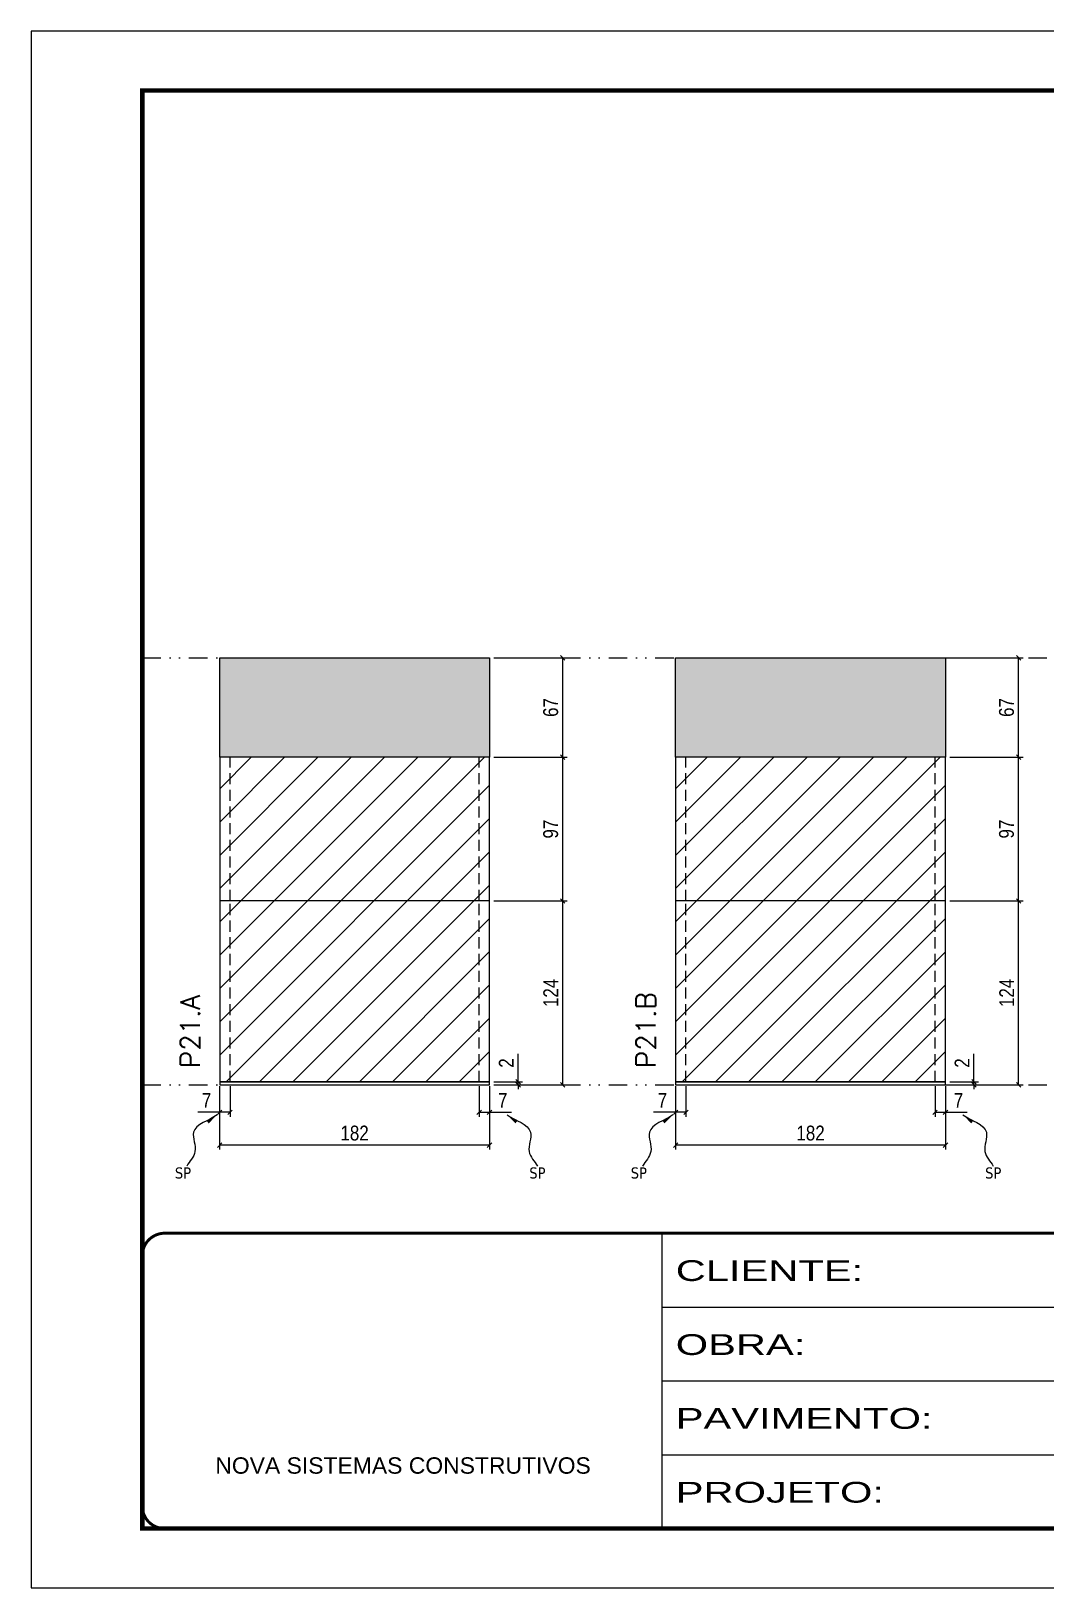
# Model space of a CAD drawing. Extents: x 14400 to 20667, y -21631 to 6985.
# Drawn here: x 16012 to 16696, y 2489 to 3539 of the extents above; entities that cross this region are included whole.
import ezdxf

# ---------------------------------------------------------------- set-up
doc = ezdxf.new("R2010")
doc.units = 0
for name, pattern in [('CONTINUO', [0]), ('DASHED', [0.75, 0.5, -0.25]), ('DIVIDE2', [0.625, 0.25, -0.125, 0, -0.125, 0, -0.125]), ('HIDDEN', [0.375, 0.25, -0.125])]:
    doc.linetypes.add(name, pattern=pattern)
for name, color, linetype in [('COTA', 241, 'Continuous'), ('Nível', 160, 'Continuous'), ('Painéis', 200, 'Continuous'), ('SARR_2.2x7', 40, 'Continuous'), ('texto', 7, 'Continuous')]:
    doc.layers.add(name, color=color, linetype=linetype)
for name, color, linetype, lineweight in [('Folhas', 255, 'Continuous', 9), ('Hachura', 251, 'Continuous', 9), ('SARRAFO DE PRESSAO', 251, 'DASHED', 9), ('Texto Seção', 7, 'Continuous', 15)]:
    doc.layers.add(name, color=color, linetype=linetype, lineweight=lineweight)
doc.styles.add('ARIAL', font='arial.ttf')
doc.styles.add('COTA TECNICA', font='techl___.ttf', dxfattribs={"height": 10})
doc.styles.add('COTA TECNICA-50', font='techl___.ttf', dxfattribs={"height": 10})
doc.styles.add('REGUA-120', font='ROMANS.shx', dxfattribs={"height": 15})
doc.styles.get("Standard").update_dxf_attribs({"font": 'arial.ttf'})
doc.styles.add('Tecnologia', font='')
doc.styles.get('Tecnologia').set_extended_font_data('Forgotten Futurist')
doc.dimstyles.new('COTA PAINEL-50', dxfattribs={"dimtxt": 10, "dimasz": 3, "dimexe": 3, "dimexo": 3, "dimgap": 3, "dimtad": 1, "dimdec": 1, "dimzin": 12, "dimdsep": 46, "dimtxsty": 'COTA TECNICA-50', "dimblk1": 'OBLIQUE', "dimblk2": 'OBLIQUE', "dimsah": 1, "dimcen": 0.9, "dimclrd": 4, "dimclre": 4, "dimclrt": 240, "dimadec": 1, "dimazin": 3, "dimtfac": 1, "dimtdec": 1, "dimtmove": 0, "dimatfit": 3, "dimfxl": 1, "dimtolj": 1, "dimtzin": 12, "dimarcsym": 0})
doc.dimstyles.new('PAINEL', dxfattribs={"dimtxt": 10, "dimasz": 3, "dimexe": 3, "dimexo": 3, "dimgap": 3, "dimtad": 1, "dimdec": 1, "dimzin": 12, "dimdsep": 46, "dimtxsty": 'COTA TECNICA', "dimblk1": 'OBLIQUE', "dimblk2": 'OBLIQUE', "dimsah": 1, "dimcen": 0.9, "dimclrd": 4, "dimclre": 4, "dimclrt": 240, "dimadec": 1, "dimazin": 3, "dimtfac": 1, "dimtdec": 1, "dimtmove": 0, "dimatfit": 3, "dimfxl": 1, "dimtolj": 1, "dimtzin": 12, "dimarcsym": 0})
doc.dimstyles.get("Standard").update_dxf_attribs({"dimtxt": 0.18, "dimasz": 0.18, "dimexe": 0.18, "dimexo": 0.0625, "dimgap": 0.09, "dimtad": 0, "dimtih": 1, "dimtoh": 1, "dimdec": 4, "dimzin": 0, "dimdsep": 46, "dimtxsty": 'Standard', "dimcen": 0.09, "dimadec": 0, "dimazin": 0, "dimtfac": 1, "dimtdec": 4, "dimtofl": 0, "dimtmove": 0, "dimatfit": 3, "dimfxl": 1, "dimtolj": 1, "dimtzin": 0, "dimarcsym": 0})

# ---------------------------------------------------------------- blocks, each defined once
blk = doc.blocks.new('9999999999')
at = {"color": 30, "linetype": 'CONTINUO'}
for p, q in [((98564.6, 34230.2), (98564.6, 34429.4)), ((98564.6, 34379.6), (99584, 34379.6)), ((98564.6, 34329.8), (99488, 34329.8)), ((98564.6, 34280), (99488, 34280))]:
    blk.add_line(p, q, dxfattribs=at)
at = {"color": 30, "linetype": 'CONTINUO', "const_width": 2}
blk.add_lwpolyline([(99584, 34230.2), (99584, 34414.4, 0.414214), (99569, 34429.4), (98229, 34429.4, 0.414214), (98214, 34414.4), (98214, 34245.2, 0.414214), (98229, 34230.2), (99584, 34230.2)], format="xyb", dxfattribs=at)
at = {"layer": 'Folhas'}
blk.add_lwpolyline([(98139, 34190.2), (99624, 34190.2), (99624, 35240.2), (98139, 35240.2)], close=True, dxfattribs=at)
at = {"layer": 'Folhas', "color": 30, "const_width": 3}
blk.add_lwpolyline([(98214, 34230.2), (99584, 34230.2), (99584, 35200.2), (98214, 35200.2)], close=True, dxfattribs=at)
at = {"color": 7, "linetype": 'Continuous', "ltscale": 5, "style": 'ARIAL'}
blk.add_text('NOVA SISTEMAS CONSTRUTIVOS', height=11.059, dxfattribs=at).set_placement((98263.2, 34267.2))
at = {"layer": 'Folhas', "color": 7, "style": 'Tecnologia', "width": 1.5}
for s, p in [('CLIENTE:', (98573.7, 34397.2)), ('OBRA:', (98573.7, 34347.3)), ('PAVIMENTO:', (98573.7, 34297.5)), ('PROJETO:', (98573.7, 34247.7))]:
    blk.add_text(s, height=14, dxfattribs=at).set_placement(p)
blk = doc.blocks.new('_Oblique')
at = {"color": 0, "linetype": 'ByBlock', "lineweight": -2}
blk.add_line((-0.5, -0.5), (0.5, 0.5), dxfattribs=at)
blk = doc.blocks.new('*D1105')
at = {"layer": 'COTA', "color": 4, "lineweight": -2, "transparency": 16777216}
for p, q in [((16139.1, 2827.3), (16139.1, 2784.6)), ((16321.1, 2827.3), (16321.1, 2784.6)), ((16321.1, 2787.6), (16139.1, 2787.6))]:
    blk.add_line(p, q, dxfattribs=at)
at = {"layer": 'Defpoints', "color": 0, "transparency": 16777216}
for p in [(16139.1, 2830.3), (16321.1, 2830.3), (16139.1, 2787.6)]:
    blk.add_point(p, dxfattribs=at)
at = {"layer": 'COTA', "color": 4, "lineweight": -2, "transparency": 16777216, "xscale": 3, "yscale": 3, "zscale": 3, "rotation": 180}
blk.add_blockref('_Oblique', (16139.1, 2787.6), dxfattribs=at)
at = {"layer": 'COTA', "color": 4, "lineweight": -2, "transparency": 16777216, "xscale": 3, "yscale": 3, "zscale": 3}
blk.add_blockref('_Oblique', (16321.1, 2787.6), dxfattribs=at)
at = {"layer": 'COTA', "color": 240, "transparency": 16777216, "insert": (16230.1, 2795.7), "char_height": 10, "attachment_point": 5, "style": 'COTA TECNICA'}
blk.add_mtext('\\A1;182', dxfattribs=at)
blk = doc.blocks.new('*D1106')
at = {"layer": 'COTA', "color": 4, "lineweight": -2, "transparency": 16777216}
for p, q in [((16314.1, 2827.3), (16314.1, 2806.8)), ((16321.1, 2825.3), (16321.1, 2806.8)), ((16314.1, 2809.8), (16321.1, 2809.8)), ((16321.1, 2809.8), (16335.9, 2809.8))]:
    blk.add_line(p, q, dxfattribs=at)
at = {"layer": 'Defpoints', "color": 0, "transparency": 16777216}
for p in [(16314.1, 2830.3), (16321.1, 2828.3), (16321.1, 2809.8)]:
    blk.add_point(p, dxfattribs=at)
at = {"layer": 'COTA', "color": 4, "lineweight": -2, "transparency": 16777216, "xscale": 3, "yscale": 3, "zscale": 3, "rotation": 180}
blk.add_blockref('_Oblique', (16314.1, 2809.8), dxfattribs=at)
at = {"layer": 'COTA', "color": 4, "lineweight": -2, "transparency": 16777216, "xscale": 3, "yscale": 3, "zscale": 3}
blk.add_blockref('_Oblique', (16321.1, 2809.8), dxfattribs=at)
at = {"layer": 'COTA', "color": 240, "transparency": 16777216, "insert": (16330, 2817.8), "char_height": 10, "attachment_point": 5, "style": 'COTA TECNICA-50'}
blk.add_mtext('\\A1;7', dxfattribs=at)
blk = doc.blocks.new('*D1107')
at = {"layer": 'COTA', "color": 4, "lineweight": -2, "transparency": 16777216}
for p, q in [((16139.1, 2825.3), (16139.1, 2806.8)), ((16146.1, 2827.3), (16146.1, 2806.8)), ((16139.1, 2809.8), (16124.4, 2809.8)), ((16146.1, 2809.8), (16139.1, 2809.8))]:
    blk.add_line(p, q, dxfattribs=at)
at = {"layer": 'Defpoints', "color": 0, "transparency": 16777216}
for p in [(16139.1, 2828.3), (16146.1, 2830.3), (16139.1, 2809.8)]:
    blk.add_point(p, dxfattribs=at)
at = {"layer": 'COTA', "color": 4, "lineweight": -2, "transparency": 16777216, "xscale": 3, "yscale": 3, "zscale": 3, "rotation": 180}
blk.add_blockref('_Oblique', (16139.1, 2809.8), dxfattribs=at)
at = {"layer": 'COTA', "color": 4, "lineweight": -2, "transparency": 16777216, "xscale": 3, "yscale": 3, "zscale": 3}
blk.add_blockref('_Oblique', (16146.1, 2809.8), dxfattribs=at)
at = {"layer": 'COTA', "color": 240, "transparency": 16777216, "insert": (16130.3, 2817.8), "char_height": 10, "attachment_point": 5, "style": 'COTA TECNICA-50'}
blk.add_mtext('\\A1;7', dxfattribs=at)
blk = doc.blocks.new('*D1109')
at = {"layer": 'COTA', "color": 4, "linetype": 'ByBlock', "lineweight": -2, "transparency": 16777216}
for p, q in [((16324.1, 2952.3), (16373.5, 2952.3)), ((16370.5, 2828.3), (16370.5, 2952.3)), ((16324.1, 2828.3), (16373.5, 2828.3))]:
    blk.add_line(p, q, dxfattribs=at)
at = {"layer": 'Defpoints', "color": 0, "linetype": 'ByBlock', "transparency": 16777216}
for p in [(16321.1, 2952.3), (16370.5, 2952.3), (16321.1, 2828.3)]:
    blk.add_point(p, dxfattribs=at)
at = {"layer": 'COTA', "color": 4, "linetype": 'ByBlock', "lineweight": -2, "transparency": 16777216, "xscale": 3, "yscale": 3, "zscale": 3}
for p, rotation in [((16370.5, 2952.3), 90), ((16370.5, 2828.3), 270)]:
    blk.add_blockref('_Oblique', p, dxfattribs=dict(at, rotation=rotation))
at = {"layer": 'COTA', "color": 240, "linetype": 'ByBlock', "transparency": 16777216, "insert": (16362.4, 2890.3), "char_height": 10, "attachment_point": 5, "rotation": 90, "style": 'COTA TECNICA'}
blk.add_mtext('\\A1;124', dxfattribs=at)
blk = doc.blocks.new('*D1108')
at = {"layer": 'COTA', "color": 4, "lineweight": -2, "transparency": 16777216}
for p, q in [((16340.4, 2830.3), (16340.4, 2849.1)), ((16324.1, 2830.3), (16343.4, 2830.3)), ((16324.1, 2828.3), (16343.4, 2828.3)), ((16340.4, 2828.3), (16340.4, 2830.3)), ((16340.4, 2828.3), (16340.4, 2825.3))]:
    blk.add_line(p, q, dxfattribs=at)
at = {"layer": 'Defpoints', "color": 0, "transparency": 16777216}
for p in [(16321.1, 2830.3), (16321.1, 2828.3), (16340.4, 2828.3)]:
    blk.add_point(p, dxfattribs=at)
at = {"layer": 'COTA', "color": 4, "lineweight": -2, "transparency": 16777216, "xscale": 3, "yscale": 3, "zscale": 3}
for p, rotation in [((16340.4, 2830.3), 270), ((16340.4, 2828.3), 90)]:
    blk.add_blockref('_Oblique', p, dxfattribs=dict(at, rotation=rotation))
at = {"layer": 'COTA', "color": 240, "transparency": 16777216, "insert": (16332.4, 2843), "char_height": 10, "attachment_point": 5, "rotation": 90, "style": 'COTA TECNICA-50'}
blk.add_mtext('\\A1;2', dxfattribs=at)
blk = doc.blocks.new('*D1110')
at = {"layer": 'COTA', "color": 4, "linetype": 'ByBlock', "lineweight": -2, "transparency": 16777216}
for p, q in [((16324.1, 2952.3), (16373.5, 2952.3)), ((16370.5, 2828.3), (16370.5, 2952.3)), ((16324.1, 2828.3), (16373.5, 2828.3))]:
    blk.add_line(p, q, dxfattribs=at)
at = {"layer": 'Defpoints', "color": 0, "linetype": 'ByBlock', "transparency": 16777216}
for p in [(16321.1, 2952.3), (16370.5, 2952.3), (16321.1, 2828.3)]:
    blk.add_point(p, dxfattribs=at)
at = {"layer": 'COTA', "color": 4, "linetype": 'ByBlock', "lineweight": -2, "transparency": 16777216, "xscale": 3, "yscale": 3, "zscale": 3}
for p, rotation in [((16370.5, 2952.3), 90), ((16370.5, 2828.3), 270)]:
    blk.add_blockref('_Oblique', p, dxfattribs=dict(at, rotation=rotation))
at = {"layer": 'COTA', "color": 240, "linetype": 'ByBlock', "transparency": 16777216, "insert": (16362.4, 2890.3), "char_height": 10, "attachment_point": 5, "rotation": 90, "style": 'COTA TECNICA'}
blk.add_mtext('\\A1;124', dxfattribs=at)
blk = doc.blocks.new('*D1111')
at = {"layer": 'COTA', "color": 4, "lineweight": -2, "transparency": 16777216}
for p, q in [((16324.1, 3049.3), (16373.5, 3049.3)), ((16370.5, 2952.3), (16370.5, 3049.3)), ((16324.1, 2952.3), (16373.5, 2952.3))]:
    blk.add_line(p, q, dxfattribs=at)
at = {"layer": 'Defpoints', "color": 0, "transparency": 16777216}
for p in [(16321.1, 3049.3), (16370.5, 3049.3), (16321.1, 2952.3)]:
    blk.add_point(p, dxfattribs=at)
at = {"layer": 'COTA', "color": 4, "lineweight": -2, "transparency": 16777216, "xscale": 3, "yscale": 3, "zscale": 3}
for p, rotation in [((16370.5, 3049.3), 90), ((16370.5, 2952.3), 270)]:
    blk.add_blockref('_Oblique', p, dxfattribs=dict(at, rotation=rotation))
at = {"layer": 'COTA', "color": 240, "transparency": 16777216, "insert": (16362.4, 3000.8), "char_height": 10, "attachment_point": 5, "rotation": 90, "style": 'COTA TECNICA'}
blk.add_mtext('\\A1;97', dxfattribs=at)
blk = doc.blocks.new('*D1112')
at = {"layer": 'COTA', "color": 4, "lineweight": -2, "transparency": 16777216}
for p, q in [((16324.1, 3116.3), (16373.5, 3116.3)), ((16370.5, 3049.3), (16370.5, 3116.3)), ((16324.1, 3049.3), (16373.5, 3049.3))]:
    blk.add_line(p, q, dxfattribs=at)
at = {"layer": 'Defpoints', "color": 0, "transparency": 16777216}
for p in [(16321.1, 3116.3), (16370.5, 3116.3), (16321.1, 3049.3)]:
    blk.add_point(p, dxfattribs=at)
at = {"layer": 'COTA', "color": 4, "lineweight": -2, "transparency": 16777216, "xscale": 3, "yscale": 3, "zscale": 3}
for p, rotation in [((16370.5, 3116.3), 90), ((16370.5, 3049.3), 270)]:
    blk.add_blockref('_Oblique', p, dxfattribs=dict(at, rotation=rotation))
at = {"layer": 'COTA', "color": 240, "transparency": 16777216, "insert": (16362.4, 3082.8), "char_height": 10, "attachment_point": 5, "rotation": 90, "style": 'COTA TECNICA'}
blk.add_mtext('\\A1;67', dxfattribs=at)
blk = doc.blocks.new('*D1113')
at = {"layer": 'COTA', "color": 4, "lineweight": -2, "transparency": 16777216}
for p, q in [((16446.6, 2827.3), (16446.6, 2784.6)), ((16628.6, 2827.3), (16628.6, 2784.6)), ((16628.6, 2787.6), (16446.6, 2787.6))]:
    blk.add_line(p, q, dxfattribs=at)
at = {"layer": 'Defpoints', "color": 0, "transparency": 16777216}
for p in [(16446.6, 2830.3), (16628.6, 2830.3), (16446.6, 2787.6)]:
    blk.add_point(p, dxfattribs=at)
at = {"layer": 'COTA', "color": 4, "lineweight": -2, "transparency": 16777216, "xscale": 3, "yscale": 3, "zscale": 3, "rotation": 180}
blk.add_blockref('_Oblique', (16446.6, 2787.6), dxfattribs=at)
at = {"layer": 'COTA', "color": 4, "lineweight": -2, "transparency": 16777216, "xscale": 3, "yscale": 3, "zscale": 3}
blk.add_blockref('_Oblique', (16628.6, 2787.6), dxfattribs=at)
at = {"layer": 'COTA', "color": 240, "transparency": 16777216, "insert": (16537.6, 2795.7), "char_height": 10, "attachment_point": 5, "style": 'COTA TECNICA'}
blk.add_mtext('\\A1;182', dxfattribs=at)
blk = doc.blocks.new('*D1114')
at = {"layer": 'COTA', "color": 4, "lineweight": -2, "transparency": 16777216}
for p, q in [((16621.6, 2827.3), (16621.6, 2806.8)), ((16628.6, 2825.3), (16628.6, 2806.8)), ((16621.6, 2809.8), (16628.6, 2809.8)), ((16628.6, 2809.8), (16643.3, 2809.8))]:
    blk.add_line(p, q, dxfattribs=at)
at = {"layer": 'Defpoints', "color": 0, "transparency": 16777216}
for p in [(16621.6, 2830.3), (16628.6, 2828.3), (16628.6, 2809.8)]:
    blk.add_point(p, dxfattribs=at)
at = {"layer": 'COTA', "color": 4, "lineweight": -2, "transparency": 16777216, "xscale": 3, "yscale": 3, "zscale": 3, "rotation": 180}
blk.add_blockref('_Oblique', (16621.6, 2809.8), dxfattribs=at)
at = {"layer": 'COTA', "color": 4, "lineweight": -2, "transparency": 16777216, "xscale": 3, "yscale": 3, "zscale": 3}
blk.add_blockref('_Oblique', (16628.6, 2809.8), dxfattribs=at)
at = {"layer": 'COTA', "color": 240, "transparency": 16777216, "insert": (16637.4, 2817.8), "char_height": 10, "attachment_point": 5, "style": 'COTA TECNICA-50'}
blk.add_mtext('\\A1;7', dxfattribs=at)
blk = doc.blocks.new('*D1115')
at = {"layer": 'COTA', "color": 4, "lineweight": -2, "transparency": 16777216}
for p, q in [((16446.6, 2825.3), (16446.6, 2806.8)), ((16453.6, 2827.3), (16453.6, 2806.8)), ((16446.6, 2809.8), (16431.8, 2809.8)), ((16453.6, 2809.8), (16446.6, 2809.8))]:
    blk.add_line(p, q, dxfattribs=at)
at = {"layer": 'Defpoints', "color": 0, "transparency": 16777216}
for p in [(16446.6, 2828.3), (16453.6, 2830.3), (16446.6, 2809.8)]:
    blk.add_point(p, dxfattribs=at)
at = {"layer": 'COTA', "color": 4, "lineweight": -2, "transparency": 16777216, "xscale": 3, "yscale": 3, "zscale": 3, "rotation": 180}
blk.add_blockref('_Oblique', (16446.6, 2809.8), dxfattribs=at)
at = {"layer": 'COTA', "color": 4, "lineweight": -2, "transparency": 16777216, "xscale": 3, "yscale": 3, "zscale": 3}
blk.add_blockref('_Oblique', (16453.6, 2809.8), dxfattribs=at)
at = {"layer": 'COTA', "color": 240, "transparency": 16777216, "insert": (16437.7, 2817.8), "char_height": 10, "attachment_point": 5, "style": 'COTA TECNICA-50'}
blk.add_mtext('\\A1;7', dxfattribs=at)
blk = doc.blocks.new('*D1117')
at = {"layer": 'COTA', "color": 4, "linetype": 'ByBlock', "lineweight": -2, "transparency": 16777216}
for p, q in [((16631.6, 2952.3), (16680.9, 2952.3)), ((16677.9, 2828.3), (16677.9, 2952.3)), ((16631.6, 2828.3), (16680.9, 2828.3))]:
    blk.add_line(p, q, dxfattribs=at)
at = {"layer": 'Defpoints', "color": 0, "linetype": 'ByBlock', "transparency": 16777216}
for p in [(16628.6, 2952.3), (16677.9, 2952.3), (16628.6, 2828.3)]:
    blk.add_point(p, dxfattribs=at)
at = {"layer": 'COTA', "color": 4, "linetype": 'ByBlock', "lineweight": -2, "transparency": 16777216, "xscale": 3, "yscale": 3, "zscale": 3}
for p, rotation in [((16677.9, 2952.3), 90), ((16677.9, 2828.3), 270)]:
    blk.add_blockref('_Oblique', p, dxfattribs=dict(at, rotation=rotation))
at = {"layer": 'COTA', "color": 240, "linetype": 'ByBlock', "transparency": 16777216, "insert": (16669.9, 2890.3), "char_height": 10, "attachment_point": 5, "rotation": 90, "style": 'COTA TECNICA'}
blk.add_mtext('\\A1;124', dxfattribs=at)
blk = doc.blocks.new('*D1116')
at = {"layer": 'COTA', "color": 4, "lineweight": -2, "transparency": 16777216}
for p, q in [((16647.8, 2830.3), (16647.8, 2849.1)), ((16631.6, 2830.3), (16650.8, 2830.3)), ((16631.6, 2828.3), (16650.8, 2828.3)), ((16647.8, 2828.3), (16647.8, 2830.3)), ((16647.8, 2828.3), (16647.8, 2825.3))]:
    blk.add_line(p, q, dxfattribs=at)
at = {"layer": 'Defpoints', "color": 0, "transparency": 16777216}
for p in [(16628.6, 2830.3), (16628.6, 2828.3), (16647.8, 2828.3)]:
    blk.add_point(p, dxfattribs=at)
at = {"layer": 'COTA', "color": 4, "lineweight": -2, "transparency": 16777216, "xscale": 3, "yscale": 3, "zscale": 3}
for p, rotation in [((16647.8, 2830.3), 270), ((16647.8, 2828.3), 90)]:
    blk.add_blockref('_Oblique', p, dxfattribs=dict(at, rotation=rotation))
at = {"layer": 'COTA', "color": 240, "transparency": 16777216, "insert": (16639.8, 2843), "char_height": 10, "attachment_point": 5, "rotation": 90, "style": 'COTA TECNICA-50'}
blk.add_mtext('\\A1;2', dxfattribs=at)
blk = doc.blocks.new('*D1118')
at = {"layer": 'COTA', "color": 4, "linetype": 'ByBlock', "lineweight": -2, "transparency": 16777216}
for p, q in [((16631.6, 2952.3), (16680.9, 2952.3)), ((16677.9, 2828.3), (16677.9, 2952.3)), ((16631.6, 2828.3), (16680.9, 2828.3))]:
    blk.add_line(p, q, dxfattribs=at)
at = {"layer": 'Defpoints', "color": 0, "linetype": 'ByBlock', "transparency": 16777216}
for p in [(16628.6, 2952.3), (16677.9, 2952.3), (16628.6, 2828.3)]:
    blk.add_point(p, dxfattribs=at)
at = {"layer": 'COTA', "color": 4, "linetype": 'ByBlock', "lineweight": -2, "transparency": 16777216, "xscale": 3, "yscale": 3, "zscale": 3}
for p, rotation in [((16677.9, 2952.3), 90), ((16677.9, 2828.3), 270)]:
    blk.add_blockref('_Oblique', p, dxfattribs=dict(at, rotation=rotation))
at = {"layer": 'COTA', "color": 240, "linetype": 'ByBlock', "transparency": 16777216, "insert": (16669.9, 2890.3), "char_height": 10, "attachment_point": 5, "rotation": 90, "style": 'COTA TECNICA'}
blk.add_mtext('\\A1;124', dxfattribs=at)
blk = doc.blocks.new('*D1119')
at = {"layer": 'COTA', "color": 4, "lineweight": -2, "transparency": 16777216}
for p, q in [((16631.6, 3049.3), (16680.9, 3049.3)), ((16677.9, 2952.3), (16677.9, 3049.3)), ((16631.6, 2952.3), (16680.9, 2952.3))]:
    blk.add_line(p, q, dxfattribs=at)
at = {"layer": 'Defpoints', "color": 0, "transparency": 16777216}
for p in [(16628.6, 3049.3), (16677.9, 3049.3), (16628.6, 2952.3)]:
    blk.add_point(p, dxfattribs=at)
at = {"layer": 'COTA', "color": 4, "lineweight": -2, "transparency": 16777216, "xscale": 3, "yscale": 3, "zscale": 3}
for p, rotation in [((16677.9, 3049.3), 90), ((16677.9, 2952.3), 270)]:
    blk.add_blockref('_Oblique', p, dxfattribs=dict(at, rotation=rotation))
at = {"layer": 'COTA', "color": 240, "transparency": 16777216, "insert": (16669.8, 3000.8), "char_height": 10, "attachment_point": 5, "rotation": 90, "style": 'COTA TECNICA'}
blk.add_mtext('\\A1;97', dxfattribs=at)
blk = doc.blocks.new('*D1120')
at = {"layer": 'COTA', "color": 4, "lineweight": -2, "transparency": 16777216}
for p, q in [((16631.6, 3116.3), (16680.9, 3116.3)), ((16677.9, 3049.3), (16677.9, 3116.3)), ((16631.6, 3049.3), (16680.9, 3049.3))]:
    blk.add_line(p, q, dxfattribs=at)
at = {"layer": 'Defpoints', "color": 0, "transparency": 16777216}
for p in [(16628.6, 3116.3), (16677.9, 3116.3), (16628.6, 3049.3)]:
    blk.add_point(p, dxfattribs=at)
at = {"layer": 'COTA', "color": 4, "lineweight": -2, "transparency": 16777216, "xscale": 3, "yscale": 3, "zscale": 3}
for p, rotation in [((16677.9, 3116.3), 90), ((16677.9, 3049.3), 270)]:
    blk.add_blockref('_Oblique', p, dxfattribs=dict(at, rotation=rotation))
at = {"layer": 'COTA', "color": 240, "transparency": 16777216, "insert": (16669.8, 3082.8), "char_height": 10, "attachment_point": 5, "rotation": 90, "style": 'COTA TECNICA'}
blk.add_mtext('\\A1;67', dxfattribs=at)

msp = doc.modelspace()

# ---------------------------------------------------------------- hatches: boundary and pattern name
at = {"layer": 'COTA'}
h = msp.add_hatch(dxfattribs=at)
h.set_pattern_fill('AR-CONC', color=256, scale=0.03)
h.set_pattern_definition([(50, (-3170, 2297.15), (5.4655401, -0.4781726), [0.5715, -6.2865]), (355, (-3170, 2297.15), (-1.0573026, 5.7317054), [0.4572, -5.0292175]), (100.451445, (-3169.5445, 2297.1104), (4.4082374, 5.2535326), [0.4857003, -5.3427073]), (46.1842, (-3170, 2298.674), (8.1323712, -1.2612698), [0.85725, -9.42975]), (96.635558, (-3169.322, 2298.569), (7.122124, 7.4227837), [0.7285507, -8.0140682]), (351.18415, (-3170, 2298.674), (7.122124, 7.4227837), [0.685799, -7.543792]), (21, (-3169.238, 2298.293), (4.5484317, -3.0679559), [0.5715, -6.2865]), (326, (-3169.238, 2298.293), (1.8540609, 5.525639), [0.4572, -5.0292]), (71.451445, (-3168.859, 2298.0376), (6.4024926, 2.457683), [0.4857003, -5.3426981]), (37.5, (-3170, 2297.1502), (0.0926581, 2.53665117), [0, -4.96824, 0, -5.1054, 0, -5.04825]), (7.5, (-3170, 2297.1502), (2.00458988, 3.00541724), [0, -2.91084, 0, -4.85394, 0, -1.92405]), (327.5, (-3171.6993, 2297.1502), (4.06771786, -0.17186232), [0, -1.905, 0, -5.9436, 0, -7.8867]), (317.5, (-3172.4613, 2297.1502), (4.44387544, 0.7627947), [0, -2.4765, 0, -3.94716, 0, -5.6007])])
h.paths.add_polyline_path([(16321.15, 3116.29), (16139.15, 3116.29), (16139.15, 3049.29), (16321.15, 3049.29)])
h = msp.add_hatch(dxfattribs=at)
h.set_pattern_fill('AR-CONC', color=256, scale=0.03)
h.set_pattern_definition([(50, (-2862.573, 2297.15), (5.4655401, -0.4781726), [0.5715, -6.2865]), (355, (-2862.573, 2297.15), (-1.0573026, 5.7317054), [0.4572, -5.0292175]), (100.451445, (-2862.1175, 2297.1104), (4.4082374, 5.2535326), [0.4857003, -5.3427073]), (46.1842, (-2862.573, 2298.674), (8.1323712, -1.2612698), [0.85725, -9.42975]), (96.635558, (-2861.895, 2298.569), (7.122124, 7.4227837), [0.7285507, -8.0140682]), (351.18415, (-2862.573, 2298.674), (7.122124, 7.4227837), [0.685799, -7.543792]), (21, (-2861.811, 2298.293), (4.5484317, -3.0679559), [0.5715, -6.2865]), (326, (-2861.811, 2298.293), (1.8540609, 5.525639), [0.4572, -5.0292]), (71.451445, (-2861.432, 2298.0376), (6.4024926, 2.457683), [0.4857003, -5.3426981]), (37.5, (-2862.573, 2297.1502), (0.0926581, 2.53665117), [0, -4.96824, 0, -5.1054, 0, -5.04825]), (7.5, (-2862.573, 2297.1502), (2.00458988, 3.00541724), [0, -2.91084, 0, -4.85394, 0, -1.92405]), (327.5, (-2864.2722, 2297.1502), (4.06771786, -0.17186232), [0, -1.905, 0, -5.9436, 0, -7.8867]), (317.5, (-2865.0342, 2297.1502), (4.44387544, 0.7627947), [0, -2.4765, 0, -3.94716, 0, -5.6007])])
h.paths.add_polyline_path([(16628.57, 3116.29), (16446.57, 3116.29), (16446.57, 3049.29), (16628.57, 3049.29)])
at = {"layer": 'Hachura', "linetype": 'ByBlock'}
h = msp.add_hatch(dxfattribs=at)
h.set_pattern_fill('ANSI31', color=256, scale=5)
h.paths.add_polyline_path([(16321.15, 3049.29), (16139.15, 3049.29), (16139.15, 2952.29), (16321.15, 2952.29)])
h.paths.add_polyline_path([(16321.15, 2952.29), (16139.15, 2952.29), (16139.15, 2830.29), (16321.15, 2830.29)])
h = msp.add_hatch(dxfattribs=at)
h.set_pattern_fill('ANSI31', color=256, scale=5)
h.set_pattern_definition([(45, (307.427, 0), (-11.22532, 11.22532), [])])
h.paths.add_polyline_path([(16628.57, 3049.29), (16446.57, 3049.29), (16446.57, 2952.29), (16628.57, 2952.29)])
h.paths.add_polyline_path([(16628.57, 2952.29), (16446.57, 2952.29), (16446.57, 2830.29), (16628.57, 2830.29)])

# ---------------------------------------------------------------- linework, layer by layer
at = {"layer": 'COTA'}
for p, q in [((16139.15, 3049.29), (16139.15, 3116.29)), ((16139.15, 3116.29), (16321.15, 3116.29)), ((16321.15, 3116.29), (16321.15, 3049.29)), ((16446.57, 3049.29), (16446.57, 3116.29)), ((16446.57, 3116.29), (16628.57, 3116.29)), ((16628.57, 3116.29), (16628.57, 3049.29))]:
    msp.add_line(p, q, dxfattribs=at)
at = {"layer": 'Nível', "color": 4, "linetype": 'DIVIDE2', "ltscale": 50}
for p, q in [((16086.97, 3116.29), (17456.97, 3116.29)), ((16086.97, 2828.29), (17456.97, 2828.29))]:
    msp.add_line(p, q, dxfattribs=at)
at = {"layer": 'Painéis'}
for p, q in [((16139.15, 3049.29), (16139.15, 2830.29)), ((16321.15, 3049.29), (16139.15, 3049.29)), ((16321.15, 2830.29), (16321.15, 3049.29)), ((16446.57, 3049.29), (16446.57, 2830.29)), ((16628.57, 3049.29), (16446.57, 3049.29)), ((16628.57, 2830.29), (16628.57, 3049.29)), ((16321.15, 2952.29), (16139.15, 2952.29)), ((16628.57, 2952.29), (16446.57, 2952.29)), ((16139.15, 2830.29), (16321.15, 2830.29)), ((16446.57, 2830.29), (16628.57, 2830.29))]:
    msp.add_line(p, q, dxfattribs=at)
for points in [[(16321.15, 2830.29), (16139.15, 2830.29), (16139.15, 2828.29), (16321.15, 2828.29)], [(16628.57, 2830.29), (16446.57, 2830.29), (16446.57, 2828.29), (16628.57, 2828.29)]]:
    msp.add_lwpolyline(points, close=True, dxfattribs=at)
at = {"layer": 'SARR_2.2x7', "linetype": 'HIDDEN', "ltscale": 30}
for p, q in [((16146.15, 2952.29), (16146.15, 3049.29)), ((16314.15, 2952.29), (16314.15, 3049.29)), ((16453.57, 2952.29), (16453.57, 3049.29)), ((16621.57, 2952.29), (16621.57, 3049.29)), ((16146.15, 2830.29), (16146.15, 2952.29)), ((16314.15, 2830.29), (16314.15, 2952.29)), ((16453.57, 2830.29), (16453.57, 2952.29)), ((16621.57, 2830.29), (16621.57, 2952.29))]:
    msp.add_line(p, q, dxfattribs=at)

# ---------------------------------------------------------------- block references
at = {"layer": 'SARRAFO DE PRESSAO', "color": 6, "linetype": 'ByBlock'}
msp.add_blockref('9999999999', (-82127.01, -31701.2), dxfattribs=at)

# ---------------------------------------------------------------- texts
at = {"layer": 'texto', "color": 0, "char_height": 7.5, "attachment_point": 5}
for insert in [(16114.37, 2768.79), (16353.39, 2768.79), (16421.8, 2768.79), (16660.82, 2768.79)]:
    msp.add_mtext('{\\fTahoma|b0|i0|c0|p34;\\C4;SP}', dxfattribs=dict(at, insert=insert))
at = {"layer": 'Texto Seção', "char_height": 13, "width": 285.3299, "attachment_point": 7, "rotation": 90, "style": 'REGUA-120'}
for s, insert in [('\\pt26;P21.A', (16125.67, 2839.54)), ('\\pt26;P21.B', (16433.1, 2839.54))]:
    msp.add_mtext(s, dxfattribs=dict(at, insert=insert))

# ---------------------------------------------------------------- dimensions: what is measured, and where the dimension line sits
at = {"layer": 'COTA'}
for base, p1, p2, angle, dimstyle, picture, middle in [((16370.51, 3116.29), (16321.15, 3049.29), (16321.15, 3116.29), 90, 'PAINEL', '*D1112', (16362.41, 3082.79)), ((16677.94, 3116.29), (16628.57, 3049.29), (16628.57, 3116.29), 90, 'PAINEL', '*D1120', (16669.84, 3082.79)), ((16370.51, 3049.29), (16321.15, 2952.29), (16321.15, 3049.29), 90, 'PAINEL', '*D1111', (16362.41, 3000.79)), ((16677.94, 3049.29), (16628.57, 2952.29), (16628.57, 3049.29), 90, 'PAINEL', '*D1119', (16669.84, 3000.79)), ((16139.15, 2809.78), (16146.15, 2830.29), (16139.15, 2828.29), 180, 'COTA PAINEL-50', '*D1107', (16130.28, 2817.85)), ((16446.57, 2809.78), (16453.57, 2830.29), (16446.57, 2828.29), 180, 'COTA PAINEL-50', '*D1115', (16437.71, 2817.85))]:
    dim = msp.add_linear_dim(base=base, p1=p1, p2=p2, angle=angle, dimstyle=dimstyle, dxfattribs=at)
    dim.commit()
    dim.dimension.update_dxf_attribs({"geometry": picture, "text_midpoint": middle})
at = {"layer": 'COTA', "linetype": 'ByBlock'}
for p1, p2, picture, middle in [((16321.15, 2828.29), (16321.15, 2952.29), '*D1109', (16362.44, 2890.29)), ((16321.15, 2828.29), (16321.15, 2952.29), '*D1110', (16362.44, 2890.29)), ((16628.57, 2828.29), (16628.57, 2952.29), '*D1117', (16669.87, 2890.29)), ((16628.57, 2828.29), (16628.57, 2952.29), '*D1118', (16669.87, 2890.29))]:
    dim = msp.add_aligned_dim(p1=p1, p2=p2, distance=-49.37, dimstyle='PAINEL', dxfattribs=at)
    dim.commit()
    dim.dimension.update_dxf_attribs({"geometry": picture, "text_midpoint": middle})
at = {"layer": 'COTA'}
for base, p1, p2, picture, middle in [((16340.4, 2828.29), (16321.15, 2830.29), (16321.15, 2828.29), '*D1108', (16340.4, 2843.03)), ((16647.83, 2828.29), (16628.57, 2830.29), (16628.57, 2828.29), '*D1116', (16647.83, 2843.03))]:
    dim = msp.add_linear_dim(base=base, p1=p1, p2=p2, angle=90, dimstyle='COTA PAINEL-50', dxfattribs=at)
    dim.commit()
    dim.dimension.update_dxf_attribs({"geometry": picture, "text_midpoint": middle, "dimtype": 160})
for base, p1, p2, picture, middle in [((16139.15, 2787.61), (16321.15, 2830.29), (16139.15, 2830.29), '*D1105', (16230.15, 2795.7)), ((16446.57, 2787.61), (16628.57, 2830.29), (16446.57, 2830.29), '*D1113', (16537.57, 2795.7))]:
    dim = msp.add_linear_dim(base=base, p1=p1, p2=p2, angle=180, dimstyle='PAINEL', override={"dimarcsym": 2}, dxfattribs=at)
    dim.commit()
    dim.dimension.update_dxf_attribs({"geometry": picture, "text_midpoint": middle})
for base, p1, p2, picture, middle in [((16321.15, 2809.78), (16314.15, 2830.29), (16321.15, 2828.29), '*D1106', (16330.01, 2817.85)), ((16628.57, 2809.78), (16621.57, 2830.29), (16628.57, 2828.29), '*D1114', (16637.44, 2817.85))]:
    dim = msp.add_linear_dim(base=base, p1=p1, p2=p2, dimstyle='COTA PAINEL-50', dxfattribs=at)
    dim.commit()
    dim.dimension.update_dxf_attribs({"geometry": picture, "text_midpoint": middle})

# ---------------------------------------------------------------- leaders
at = {"layer": 'COTA', "path_type": 1}
for points in [[(16137.32, 2808.1), (16121.53, 2796.27), (16122.46, 2783.26), (16116.9, 2773.48)], [(16332.97, 2808.1), (16348.76, 2796.27), (16347.83, 2783.26), (16353.39, 2773.48)], [(16444.74, 2808.1), (16428.96, 2796.27), (16429.88, 2783.26), (16424.33, 2773.48)], [(16640.4, 2808.1), (16656.19, 2796.27), (16655.26, 2783.26), (16660.81, 2773.48)]]:
    msp.add_leader(points, dimstyle='Standard', override={"dimasz": 8}, dxfattribs=at)

doc.saveas('drawing.dxf')
